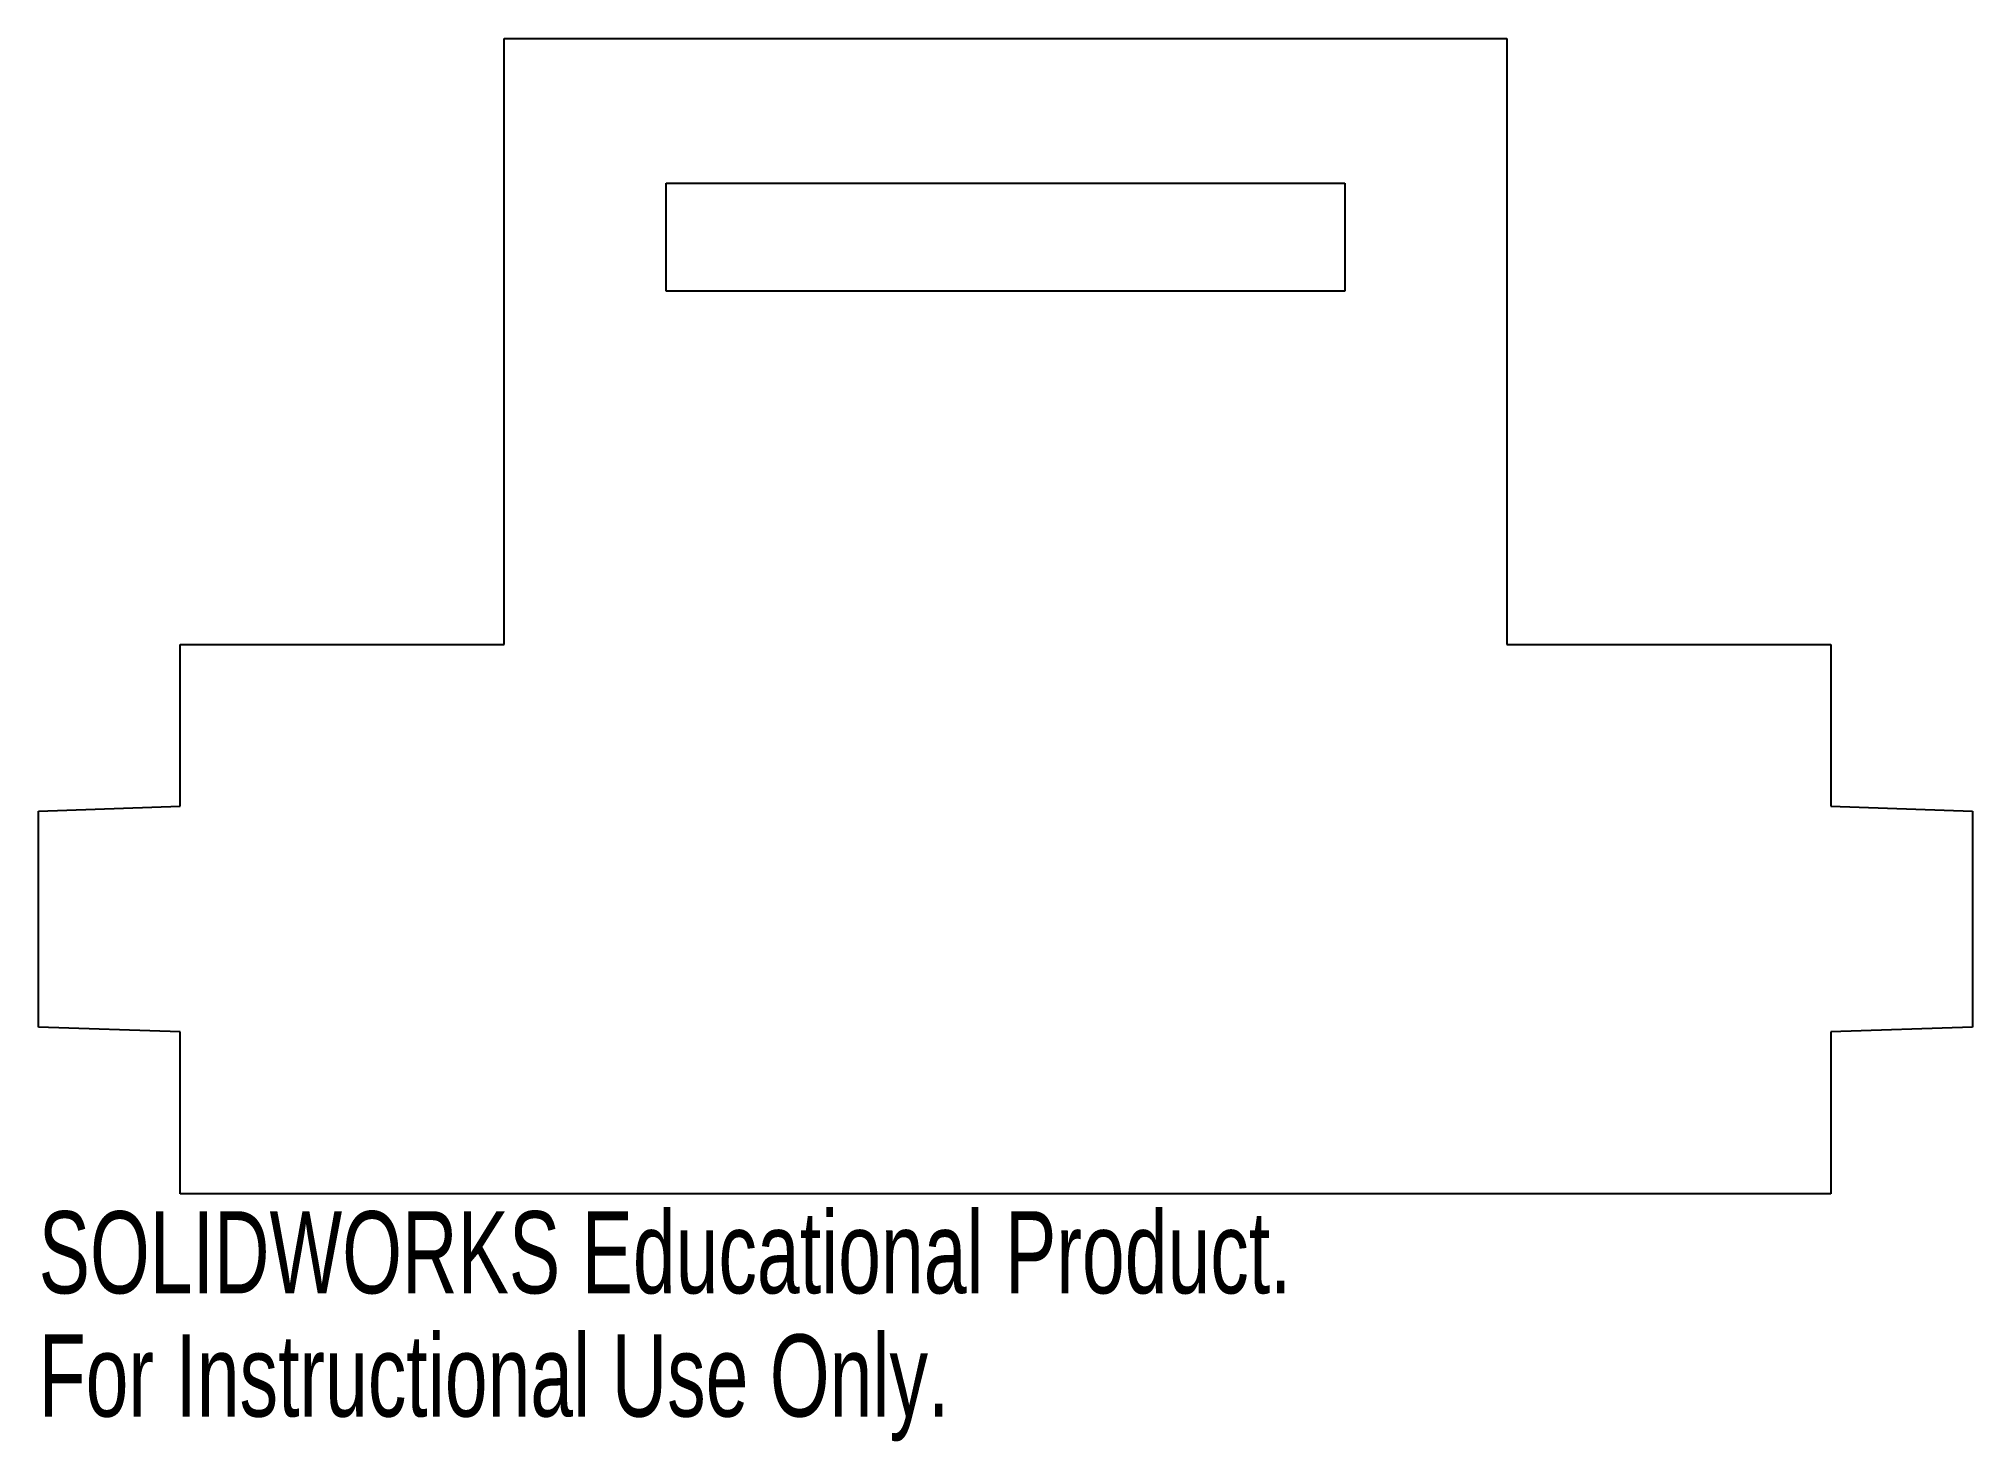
# Model space of a CAD drawing. Header units: inches. Extents: x -2.24 to 2.24, y 6.21 to 9.46.
import ezdxf

# ---------------------------------------------------------------- set-up
doc = ezdxf.new("R2010")
doc.units = ezdxf.units.IN
doc.header["$MEASUREMENT"] = 0
doc.styles.add('SLDTEXTSTYLE0', font='TXT', dxfattribs={"width": 0.7})

msp = doc.modelspace()

# ---------------------------------------------------------------- linework, layer by layer
at = {"color": 7, "linetype": 'Continuous', "lineweight": 25}
for p, q in [((-1.1608, 9.46), (1.1608, 9.46)), ((-1.1608, 8.0568), (-1.1608, 9.46)), ((1.1608, 9.46), (1.1608, 8.0568)), ((-0.7858, 9.125), (0.7858, 9.125)), ((-0.7858, 8.875), (-0.7858, 9.125)), ((0.7858, 9.125), (0.7858, 8.875)), ((0.7858, 8.875), (-0.7858, 8.875)), ((-1.9108, 8.0568), (-1.1608, 8.0568)), ((-1.9108, 7.6818), (-1.9108, 8.0568)), ((1.1608, 8.0568), (1.9108, 8.0568)), ((1.9108, 8.0568), (1.9108, 7.6818)), ((-2.2386, 7.6703), (-1.9108, 7.6818)), ((-2.2386, 7.1703), (-2.2386, 7.6703)), ((1.9108, 7.6818), (2.2386, 7.6703)), ((2.2386, 7.6703), (2.2386, 7.1703)), ((-1.9108, 7.1589), (-2.2386, 7.1703)), ((2.2386, 7.1703), (1.9108, 7.1589)), ((-1.9108, 6.7839), (-1.9108, 7.1589)), ((1.9108, 7.1589), (1.9108, 6.7839)), ((1.9108, 6.7839), (-1.9108, 6.7839))]:
    msp.add_line(p, q, dxfattribs=at)

# ---------------------------------------------------------------- texts
at = {"color": 7, "linetype": 'Continuous', "char_height": 0.1903, "attachment_point": 1, "style": 'SLDTEXTSTYLE0'}
for s, insert in [('SOLIDWORKS Educational Product.', (-2.2386, 6.7437)), ('For Instructional Use Only.', (-2.2386, 6.4583))]:
    msp.add_mtext(s, dxfattribs=dict(at, insert=insert))

doc.saveas('drawing.dxf')
